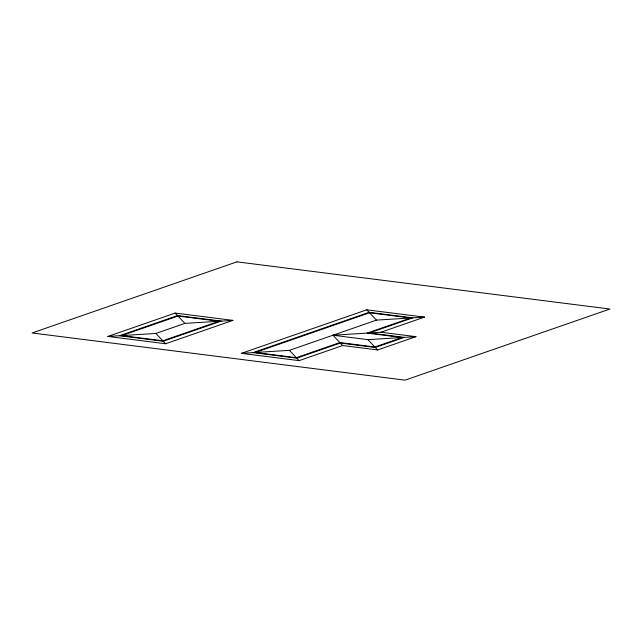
<?xml version="1.0" encoding="UTF-8"?>
<svg xmlns="http://www.w3.org/2000/svg" width="642" height="642" viewBox="0 0 642 642"><rect width="100%" height="100%" fill="white"/><g stroke="black" fill="none" stroke-linecap="round" stroke-linejoin="round"><path stroke-width="0.96" d="M107.864 336.456L175.186 313.079L232.918 320.382L165.604 343.759L107.864 336.456L155.886 333.455L184.896 323.383L232.918 320.382M342.659 345.532L299.132 360.643L241.4 353.341L366.751 309.821L424.482 317.116L380.955 332.235L332.941 335.228L342.659 345.532L377.648 349.954L415.952 336.657L380.955 332.235M241.4 353.341L289.414 350.347L376.461 320.117L424.482 317.116M332.941 335.228L367.93 339.658L415.952 336.657M366.751 309.821L376.461 320.117M367.93 339.658L377.648 349.954M289.414 350.347L299.132 360.643M175.186 313.079L184.896 323.383M155.886 333.455L165.604 343.759M236.93 261.848L32.1 332.973L405.07 380.152L609.9 309.027L236.93 261.848M177.537 315.575L119.508 335.726L163.245 341.255L221.273 321.104L177.537 315.575M177.978 316.041L121.691 335.589L162.803 340.79L219.091 321.241L177.978 316.041M369.102 312.317L253.036 352.618L296.781 358.148L340.3 343.037L375.289 347.458L404.308 337.387L369.319 332.957L412.838 317.846L369.102 312.317M369.543 312.782L255.219 352.482L296.339 357.682L339.859 342.563L374.848 346.993L402.125 337.523L367.136 333.094L410.655 317.983L369.543 312.782"/></g></svg>
